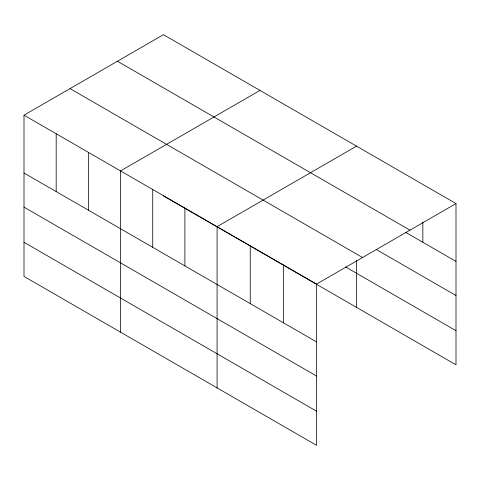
<?xml version="1.0" encoding="UTF-8"?>
<svg xmlns="http://www.w3.org/2000/svg" width="480" height="480" viewBox="0 0 480 480"><rect width="100%" height="100%" fill="white"/><g stroke="black" fill="none" stroke-linecap="round" stroke-linejoin="round"><path stroke-width="0.72" d="M24 115.182L316.554 284.088L316.554 445.326L24 276.426L24 115.182L163.446 34.674L456 203.574L456 364.818L163.446 195.912M259.992 90.414L120.54 170.922L120.54 332.16M356.532 146.148L217.086 226.662L217.086 387.9M316.554 284.088L456 203.574M117.432 61.242L409.98 230.148M405.63 232.32L456 261.402M376.296 249.51L456 295.53M70.02 88.614L362.568 257.52M345.594 266.946L456 330.69M24 173.01L316.554 341.91M24 207.138L316.554 376.038M24 242.298L316.554 411.198M422.844 222.24L422.844 242.256M356.532 260.544L356.532 307.392M283.398 264.942L283.398 322.77M250.242 245.802L250.242 303.624M184.902 208.08L184.902 265.902M152.724 189.504L152.724 247.326M88.362 152.34L88.362 210.168M56.178 133.764L56.178 191.586"/></g></svg>
